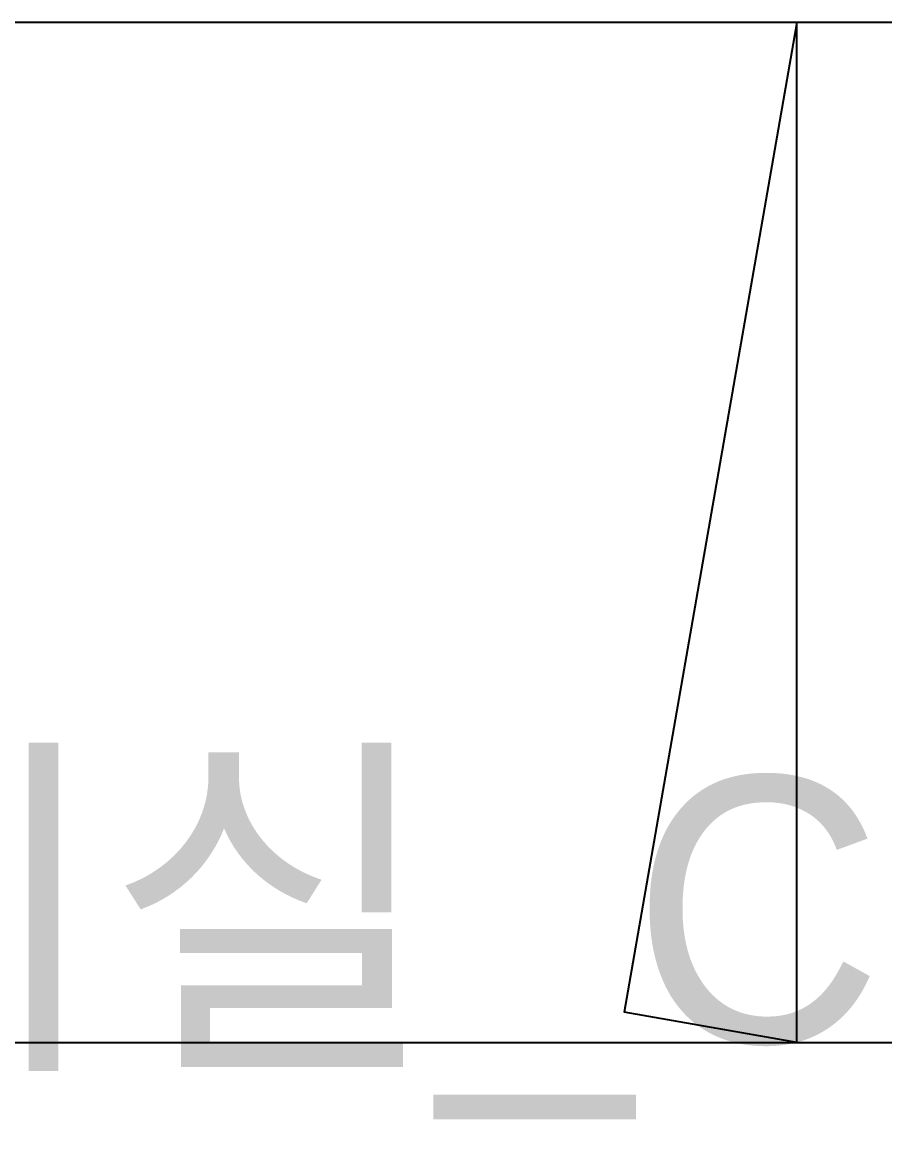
# Model space of a CAD drawing. Extents: x 11477420 to 23072185, y -28506554 to -14238804.
# Drawn here: x 11484129 to 11484805, y -14280276 to -14279399 of the extents above; entities that cross this region are included whole.
import ezdxf
from ezdxf.enums import TextEntityAlignment as Align

# ---------------------------------------------------------------- set-up
doc = ezdxf.new("R2010")
doc.units = 0
doc.header["$LTSCALE"] = 50
doc.header["$MEASUREMENT"] = 0
doc.layers.get('0').update_dxf_attribs({"linetype": 'CONTINUOUS'})
for name, color, linetype in [('1.천장.벽체선(내벽)', 3, 'CONTINUOUS'), ('3.기호.계단선', 30, 'CONTINUOUS'), ('C-WIN', 4, 'CONTINUOUS'), ('가구', 6, 'CONTINUOUS')]:
    doc.layers.add(name, color=color, linetype=linetype)
doc.styles.add('코레일둥고', font='Korail_Round_Gothic_Medium.ttf')

# ---------------------------------------------------------------- blocks, each defined once
blk = doc.blocks.new('flooor2')
at = {"layer": '1.천장.벽체선(내벽)', "ltscale": 30}
blk.add_line((11520596.07, -14279399.45), (11517596.07, -14279399.45), dxfattribs=at)
at = {"layer": '가구', "color": 8}
for p, q in [((11519446.07, -14279399.45), (11517846.07, -14279399.45)), ((11519136.39, -14279399.45), (11519000.82, -14280175.77)), ((11519136.39, -14280199.45), (11519136.39, -14279399.45)), ((11517826.07, -14280199.45), (11519466.07, -14280199.45)), ((11518996.68, -14280199.45), (11519136.39, -14280199.45))]:
    blk.add_line(p, q, dxfattribs=at)
blk.add_lwpolyline([(11519136.39, -14280199.45), (11519000.82, -14280175.77)], dxfattribs=at)

msp = doc.modelspace()

# ---------------------------------------------------------------- linework, layer by layer
at = {"layer": '3.기호.계단선', "ltscale": 30}
msp.add_lwpolyline([(11486196.07, -14279399.45), (11483196.07, -14279399.45), (11483196.07, -14281299.45), (11486196.07, -14281299.45)], close=True, dxfattribs=at)

# ---------------------------------------------------------------- block references
msp.add_blockref('flooor2', (-34400, 0))

# ---------------------------------------------------------------- texts
at = {"layer": 'C-WIN', "color": 0, "style": '코레일둥고'}
msp.add_text('관리실_C', height=208.333, dxfattribs=at).set_placement((11483671.1, -14279991.11), align=Align.TOP_LEFT)

doc.saveas('drawing.dxf')
